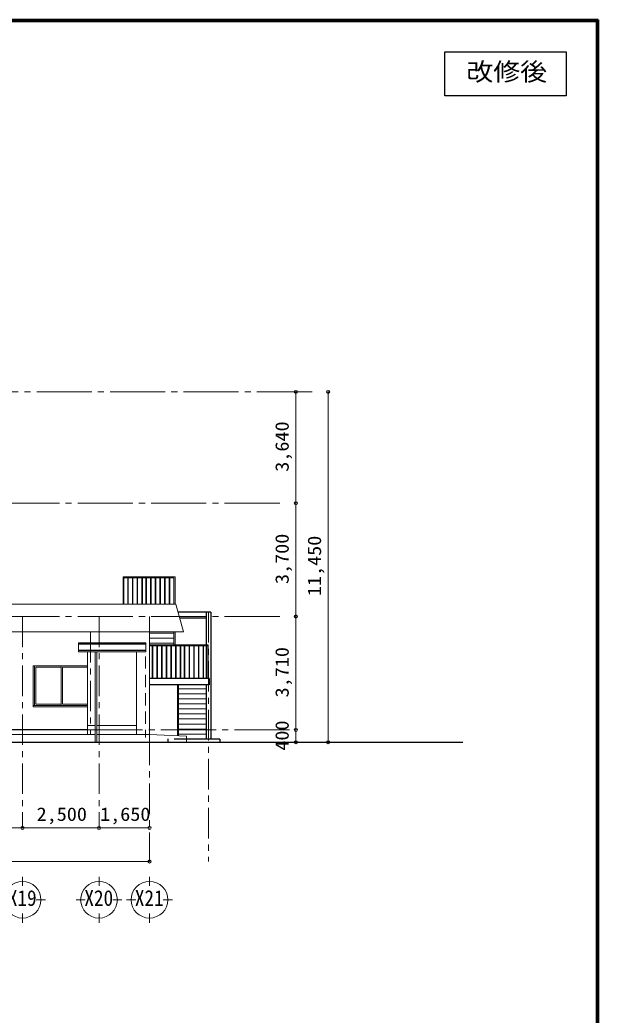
# Model space of a CAD drawing. Units: millimetres at full size, sheet at 1:200. Extents: x -55340 to 55340, y -38040 to 38040.
# Drawn here: x 36445 to 55340, y 5515 to 38040 of the extents above; entities that cross this region are included whole.
import ezdxf
from ezdxf.enums import TextEntityAlignment as Align

# ---------------------------------------------------------------- set-up
doc = ezdxf.new("R2010")
doc.units = ezdxf.units.MM
doc.header["$LTSCALE"] = 200
doc.header["$PDMODE"] = 32
doc.header["$PDSIZE"] = 100
for name, pattern in [('CHAIN1', [8, 5, -1, 1, -1]), ('CHAIN2', [12, 9, -1, 1, -1]), ('DASHED2', [3, 2, -1])]:
    doc.linetypes.add(name, pattern=pattern)
for name, color, linetype, lineweight in [('0-1_通り芯', 3, 'Continuous', 18), ('0-2_躯体', 3, 'Continuous', 18), ('0-3_外壁', 2, 'Continuous', 25), ('0-4_仕上', 7, 'Continuous', 18), ('0-5_建具(ｻｯｼ)', 4, 'Continuous', 9), ('0-A_寸法', 6, 'Continuous', 9), ('0-B_文字', 4, 'Continuous', 9), ('1-5_建具(ｻｯｼ)', 4, 'Continuous', 9), ('F-0_F-0ﾚｲﾔ', 5, 'Continuous', 50)]:
    doc.layers.add(name, color=color, linetype=linetype, lineweight=lineweight)
doc.styles.add('ＭＳ ゴシック', font='')
doc.styles.get('ＭＳ ゴシック').set_extended_font_data('MS Gothic')

msp = doc.modelspace()

# ---------------------------------------------------------------- linework, layer by layer
at = {"layer": '0-1_通り芯', "color": 4, "linetype": 'CHAIN1', "lineweight": 9}
for p, q in [((36529.8, 18542.8), (36529.8, 11630.4)), ((39029.8, 18542.8), (39029.8, 11630.4)), ((42604.8, 18687.7), (42604.8, 10535.2)), ((38749.8, 18042.8), (38749.8, 14682.7)), ((40679.8, 14682.7), (40679.8, 10535.2))]:
    msp.add_line(p, q, dxfattribs=at)
at = {"layer": '0-1_通り芯', "color": 4, "linetype": 'CHAIN2', "lineweight": 9}
msp.add_line((40679.8, 18542.8), (40679.8, 14432.7), dxfattribs=at)
at = {"layer": '0-1_通り芯'}
for p, q in [((36529.8, 10035.2), (36529.8, 9735.2)), ((39029.8, 10035.2), (39029.8, 9735.2)), ((40679.8, 10035.2), (40679.8, 9735.2)), ((37279.8, 9285.2), (36979.8, 9285.2)), ((38579.8, 9285.2), (38279.8, 9285.2)), ((39779.8, 9285.2), (39479.8, 9285.2)), ((40229.8, 9285.2), (39929.8, 9285.2)), ((41429.8, 9285.2), (41129.8, 9285.2)), ((36529.8, 8535.2), (36529.8, 8835.2)), ((39029.8, 8535.2), (39029.8, 8835.2)), ((40679.8, 8535.2), (40679.8, 8835.2))]:
    msp.add_line(p, q, dxfattribs=at)
for centre in [(36529.8, 9285.2), (39029.8, 9285.2), (40679.8, 9285.2)]:
    msp.add_circle(centre, 600, dxfattribs=at)
at = {"layer": '0-2_躯体'}
for p, q in [((41539.8, 18942.7), (33104.8, 18942.7)), ((40329.8, 18942.8), (39853.3, 18942.8)), ((41789.8, 18042.8), (41539.8, 18942.7)), ((41789.8, 18042.8), (33104.8, 18042.8)), ((38754.8, 18042.8), (38754.8, 17682.8)), ((40674.8, 18042.8), (40674.8, 14682.7)), ((40554.8, 17682.8), (38354.8, 17682.8)), ((38354.8, 17682.8), (38354.8, 17382.7)), ((40554.8, 17682.8), (40554.8, 17382.7)), ((40554.8, 17382.7), (38354.8, 17382.7)), ((38654.8, 17382.7), (38654.8, 14682.7)), ((38899.8, 17382.7), (38899.8, 14432.7)), ((38959.8, 17382.7), (38959.8, 14432.7)), ((40254.8, 17382.7), (40254.8, 14682.7)), ((38899.8, 14982.8), (38654.8, 14982.8)), ((40254.8, 14982.8), (38959.8, 14982.8)), ((38899.8, 14682.7), (16834.8, 14682.7)), ((40674.8, 14682.7), (38959.8, 14682.7)), ((40674.8, 14682.7), (41889.8, 14632.8)), ((41889.8, 14631.5), (41889.8, 14432.7))]:
    msp.add_line(p, q, dxfattribs=at)
at = {"layer": '0-2_躯体', "color": 6, "lineweight": 25}
for p, q in [((40554.8, 17632.8), (38354.8, 17632.8)), ((40554.8, 17432.8), (38354.8, 17432.8)), ((38654.8, 14832.8), (32904.8, 14832.8))]:
    msp.add_line(p, q, dxfattribs=at)
at = {"layer": '0-3_外壁'}
for p, q in [((42679.8, 18687.7), (41610.6, 18687.7)), ((42529.8, 18487.7), (41666.2, 18487.7)), ((42210.8, 16512.7), (40679.8, 16512.7)), ((41594.8, 16512.7), (41515.2, 16512.7)), ((42225.5, 16512.7), (42210.8, 16512.7)), ((42322.9, 16512.7), (42225.5, 16512.7)), ((42629.8, 16512.7), (42322.9, 16512.7)), ((42979.8, 14532.7), (41889.8, 14532.7)), ((42979.8, 14532.7), (42979.8, 14432.7))]:
    msp.add_line(p, q, dxfattribs=at)
at = {"layer": '0-3_外壁', "linetype": 'DASHED2'}
for p, q in [((41279.8, 14532.8), (41279.8, 14491.5)), ((41889.8, 14532.7), (41279.8, 14532.7)), ((41279.8, 14491.5), (41279.8, 14432.7))]:
    msp.add_line(p, q, dxfattribs=at)
at = {"layer": '0-3_外壁'}
msp.add_lwpolyline([(42629.8, 16512.7), (42629.8, 16312.7), (40679.8, 16312.7)], dxfattribs=at)
at = {"layer": '0-4_仕上'}
for p, q in [((41514.8, 19837.8), (39814.8, 19837.8)), ((39814.8, 18942.8), (39814.8, 19837.8)), ((41479.8, 19807.8), (39844.8, 19807.8)), ((39844.8, 18942.8), (39844.8, 19807.8)), ((39972.3, 18942.8), (39972.3, 19807.8)), ((39987.3, 18942.8), (39987.3, 19807.8)), ((40124.8, 18942.8), (40124.8, 19807.8)), ((40139.8, 18942.8), (40139.8, 19807.8)), ((40277.3, 18942.8), (40277.3, 19807.8)), ((40292.3, 18942.8), (40292.3, 19807.8)), ((40429.8, 18942.7), (40429.8, 19807.8)), ((40448.8, 18942.7), (40448.8, 19807.8)), ((40560.8, 18942.7), (40560.8, 19807.8)), ((40717.3, 18942.7), (40717.3, 19807.8)), ((40732.3, 18942.7), (40732.3, 19807.8)), ((40869.8, 18942.7), (40869.8, 19807.8)), ((40884.8, 18942.7), (40884.8, 19807.8)), ((41022.3, 18942.7), (41022.3, 19807.8)), ((41037.3, 18942.7), (41037.3, 19807.8)), ((41174.8, 18942.7), (41174.8, 19807.8)), ((41189.8, 18942.7), (41189.8, 19807.8)), ((41327.3, 18942.7), (41327.3, 19807.8)), ((41342.3, 18942.7), (41342.3, 19807.8)), ((41514.8, 18942.7), (41514.8, 19837.8)), ((41514.8, 17612.7), (41514.8, 18042.8))]:
    msp.add_line(p, q, dxfattribs=at)
at = {"layer": '0-5_建具(ｻｯｼ)'}
for p, q in [((41479.8, 17997.7), (40674.8, 17997.7)), ((41479.8, 17832.7), (40674.8, 17832.7)), ((41479.8, 17667.7), (40674.8, 17667.7)), ((42599.8, 17612.7), (40674.8, 17612.7)), ((42599.8, 17582.7), (40674.8, 17582.7)), ((40772.3, 16512.7), (40772.3, 17582.7)), ((40787.3, 16512.7), (40787.3, 17582.7)), ((40924.8, 16512.7), (40924.8, 17582.7)), ((40939.8, 16512.7), (40939.8, 17582.7)), ((41077.3, 16512.7), (41077.3, 17582.7)), ((41092.3, 16512.7), (41092.3, 17582.7)), ((41229.8, 16512.7), (41229.8, 17582.7)), ((41244.8, 16512.7), (41244.8, 17582.7)), ((41382.3, 16512.7), (41382.3, 17582.7)), ((41397.3, 16512.7), (41397.3, 17582.7)), ((41534.8, 16512.7), (41534.8, 17582.7)), ((41549.8, 16512.7), (41549.8, 17582.7)), ((41687.3, 16512.7), (41687.3, 17582.7)), ((41706.3, 16512.7), (41706.3, 17582.7)), ((41818.3, 16512.7), (41818.3, 17582.7)), ((41837.3, 16512.7), (41837.3, 17582.7)), ((41974.8, 16512.7), (41974.8, 17582.7)), ((41989.8, 16512.7), (41989.8, 17582.7)), ((42127.3, 16512.7), (42127.3, 17582.7)), ((42142.3, 16512.7), (42142.3, 17582.7)), ((42279.8, 16512.7), (42279.8, 17582.7)), ((42294.8, 16512.7), (42294.8, 17582.7)), ((42432.3, 16512.7), (42432.3, 17582.7)), ((42447.3, 16512.7), (42447.3, 17582.7)), ((42584.8, 16512.7), (42584.8, 17582.7)), ((42599.8, 16512.7), (42599.8, 17612.7)), ((37792.3, 16932.8), (37792.3, 15632.8)), ((36964.8, 16887.8), (36964.8, 15677.7)), ((36964.8, 16887.8), (37792.3, 16887.8)), ((37837.3, 16887.8), (37837.3, 15677.7)), ((37837.3, 16887.8), (38654.8, 16887.8)), ((41594.8, 14644.9), (41594.8, 16312.7)), ((41629.8, 14643.5), (41629.8, 16312.7)), ((42529.8, 16182.7), (41629.8, 16182.7)), ((42529.8, 16017.7), (41629.8, 16017.7)), ((36964.8, 15677.7), (37792.3, 15677.7)), ((37837.3, 15677.7), (38654.8, 15677.7)), ((42529.8, 15852.7), (41629.8, 15852.7)), ((42529.8, 15687.7), (41629.8, 15687.7)), ((42529.8, 15522.7), (41629.8, 15522.7)), ((42529.8, 15357.7), (41629.8, 15357.7)), ((42529.8, 15192.7), (41629.8, 15192.7)), ((42529.8, 15027.7), (41629.8, 15027.7)), ((42529.8, 14862.7), (41629.8, 14862.7)), ((42529.8, 14697.7), (41629.8, 14697.7))]:
    msp.add_line(p, q, dxfattribs=at)
at = {"layer": '0-5_建具(ｻｯｼ)', "color": 7, "lineweight": 18}
for p, q in [((36874.8, 16932.8), (38654.8, 16932.8)), ((36874.8, 16932.8), (36874.8, 15587.8)), ((36919.8, 16932.8), (36919.8, 15632.8)), ((36874.8, 15632.8), (38654.8, 15632.8)), ((36874.8, 15587.8), (38654.8, 15587.8))]:
    msp.add_line(p, q, dxfattribs=at)
at = {"layer": '0-5_建具(ｻｯｼ)', "linetype": 'DASHED2'}
msp.add_line((40549.8, 17237.8), (40549.8, 14582.7), dxfattribs=at)
at = {"layer": '0-5_建具(ｻｯｼ)', "color": 2, "lineweight": 25}
msp.add_line((-50905.4, 14432.7), (50915.1, 14432.7), dxfattribs=at)
at = {"layer": '0-A_寸法', "color": 4, "linetype": 'CHAIN2'}
for p, q in [((45993, 25882.8), (-46712.5, 25882.8)), ((44935.1, 22242.8), (-30122.8, 22242.8)), ((44935.1, 18542.8), (16834.8, 18542.8)), ((38654.8, 14832.8), (45461.9, 14832.8))]:
    msp.add_line(p, q, dxfattribs=at)
at = {"layer": '0-A_寸法', "color": 4}
for p, q in [((46519.7, 25882.8), (46519.7, 14432.7)), ((45461.9, 14832.8), (45461.9, 14432.7)), ((36529.8, 11630.4), (33029.8, 11630.4)), ((-37949, 10535.2), (40679.8, 10535.2))]:
    msp.add_line(p, q, dxfattribs=at)
for points in [[(45461.9, 14832.8), (45461.9, 18542.7), (45461.9, 22242.7), (45461.9, 25882.8)], [(36529.8, 11630.4), (39029.8, 11630.4), (40679.8, 11630.4)]]:
    msp.add_lwpolyline(points, dxfattribs=at)
at = {"layer": '0-A_寸法'}
for p in [(45461.9, 25882.8), (46519.7, 25882.8), (45461.9, 22242.7), (45461.9, 18542.7), (45461.9, 14832.8), (45461.9, 14432.7), (46519.7, 14432.7), (36529.8, 11630.4), (39029.8, 11630.4), (40679.8, 11630.4), (40679.8, 10535.2)]:
    msp.add_point(p, dxfattribs=at)
at = {"layer": '0-B_文字', "color": 2, "lineweight": 25}
msp.add_lwpolyline([(50327.2, 37000), (54300, 37000), (54300, 35553.8), (50327.2, 35553.8)], close=True, dxfattribs=at)
at = {"layer": '1-5_建具(ｻｯｼ)', "color": 7, "lineweight": 18}
for p, q in [((40579.8, 18942.7), (40579.8, 19807.8)), ((41479.8, 18942.7), (41479.8, 19807.8)), ((41479.8, 17612.7), (41479.8, 18042.8))]:
    msp.add_line(p, q, dxfattribs=at)
at = {"layer": '1-5_建具(ｻｯｼ)', "color": 2, "lineweight": 25}
for p, q in [((42529.8, 18687.7), (42529.8, 17612.7)), ((42679.8, 18687.7), (42679.8, 14532.7)), ((42529.8, 17582.7), (42529.8, 16512.5)), ((42529.8, 16311.3), (42529.8, 14532.7))]:
    msp.add_line(p, q, dxfattribs=at)
at = {"layer": 'F-0_F-0ﾚｲﾔ'}
for p, q in [((-55340, 38040), (55340, 38040)), ((-55300, 38000), (55300, 38000)), ((55300, 38000), (55300, -38000)), ((55340, 38040), (55340, -38040))]:
    msp.add_line(p, q, dxfattribs=at)

# ---------------------------------------------------------------- texts
at = {"layer": '0-1_通り芯', "color": 2, "style": 'ＭＳ ゴシック', "width": 0.9}
for s, p in [('X19', (36050.1, 8931)), ('X20', (38550.1, 8931)), ('X21', (40200.1, 8931))]:
    msp.add_text(s, height=513.2, dxfattribs=at).set_placement(p, align=Align.BOTTOM_LEFT)
at = {"layer": '0-A_寸法', "color": 2, "style": 'ＭＳ ゴシック', "width": 1.1}
for s, p in [('3,640', (45361.9, 23272.8)), ('3,700', (45361.9, 19602.7)), ('11,450', (46419.7, 19207.8)), ('3,710', (45361.9, 15897.8)), ('400', (45361.9, 14155.8))]:
    msp.add_text(s, height=439.9, rotation=90, dxfattribs=at).set_placement(p, align=Align.BOTTOM_LEFT)
for s, p in [('2,500', (36989.8, 11730.4)), ('1,650', (39064.8, 11730.4))]:
    msp.add_text(s, height=439.9, dxfattribs=at).set_placement(p, align=Align.BOTTOM_LEFT)
at = {"layer": '0-B_文字', "color": 6, "style": 'ＭＳ ゴシック', "width": 1.1}
msp.add_text('改修後', height=586.5, dxfattribs=at).set_placement((51033.6, 35876.9), align=Align.BOTTOM_LEFT)

doc.saveas('drawing.dxf')
